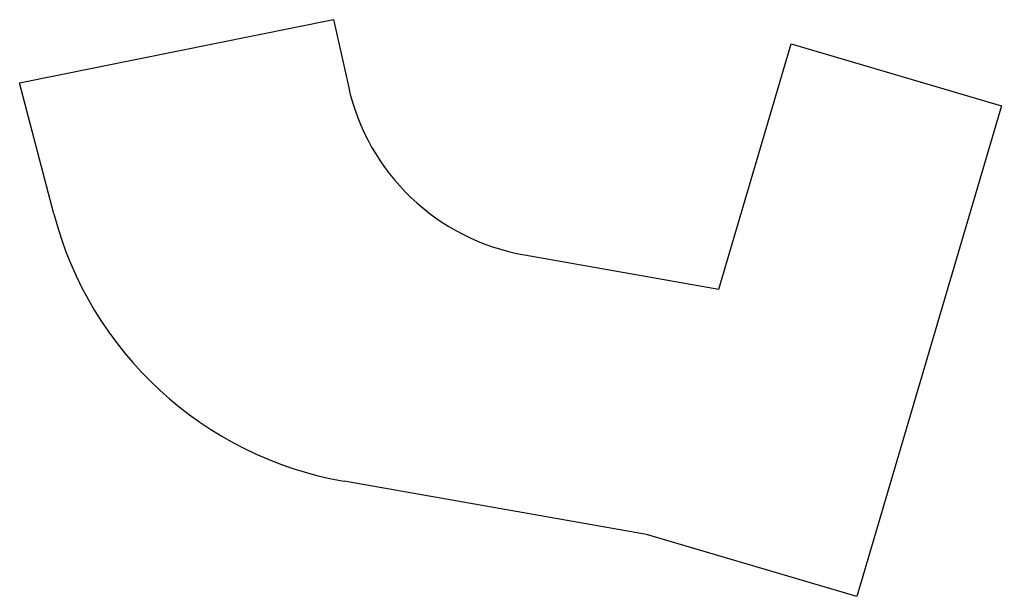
# Model space of a CAD drawing. Extents: x 274.2 to 287.6, y 150.6 to 158.5.
import ezdxf

# ---------------------------------------------------------------- set-up
doc = ezdxf.new("R2010")
doc.units = 0
doc.header["$MEASUREMENT"] = 0

msp = doc.modelspace()

# ---------------------------------------------------------------- linework, layer by layer
at = {"color": 7, "linetype": 'Continuous'}
for p, q in [((274.18829, 157.62216), (278.48667, 158.4862)), ((278.48667, 158.4862), (278.68786, 157.5744)), ((283.7588, 154.79954), (284.74889, 158.15658)), ((284.74889, 158.15658), (287.62636, 157.30793)), ((274.65627, 155.82983), (274.18829, 157.62216)), ((287.62636, 157.30793), (285.64618, 150.59385)), ((281.09925, 155.26589), (283.7588, 154.79954)), ((282.76872, 151.4425), (278.63051, 152.16813)), ((285.64618, 150.59385), (282.76872, 151.4425))]:
    msp.add_line(p, q, dxfattribs=at)
for centre, radius, start in [((281.61739, 158.2208), 3, 192.44309), ((279.49408, 157.09299), 5, 194.63328)]:
    msp.add_arc(centre, radius, start, 260.05438, dxfattribs=at)

doc.saveas('drawing.dxf')
